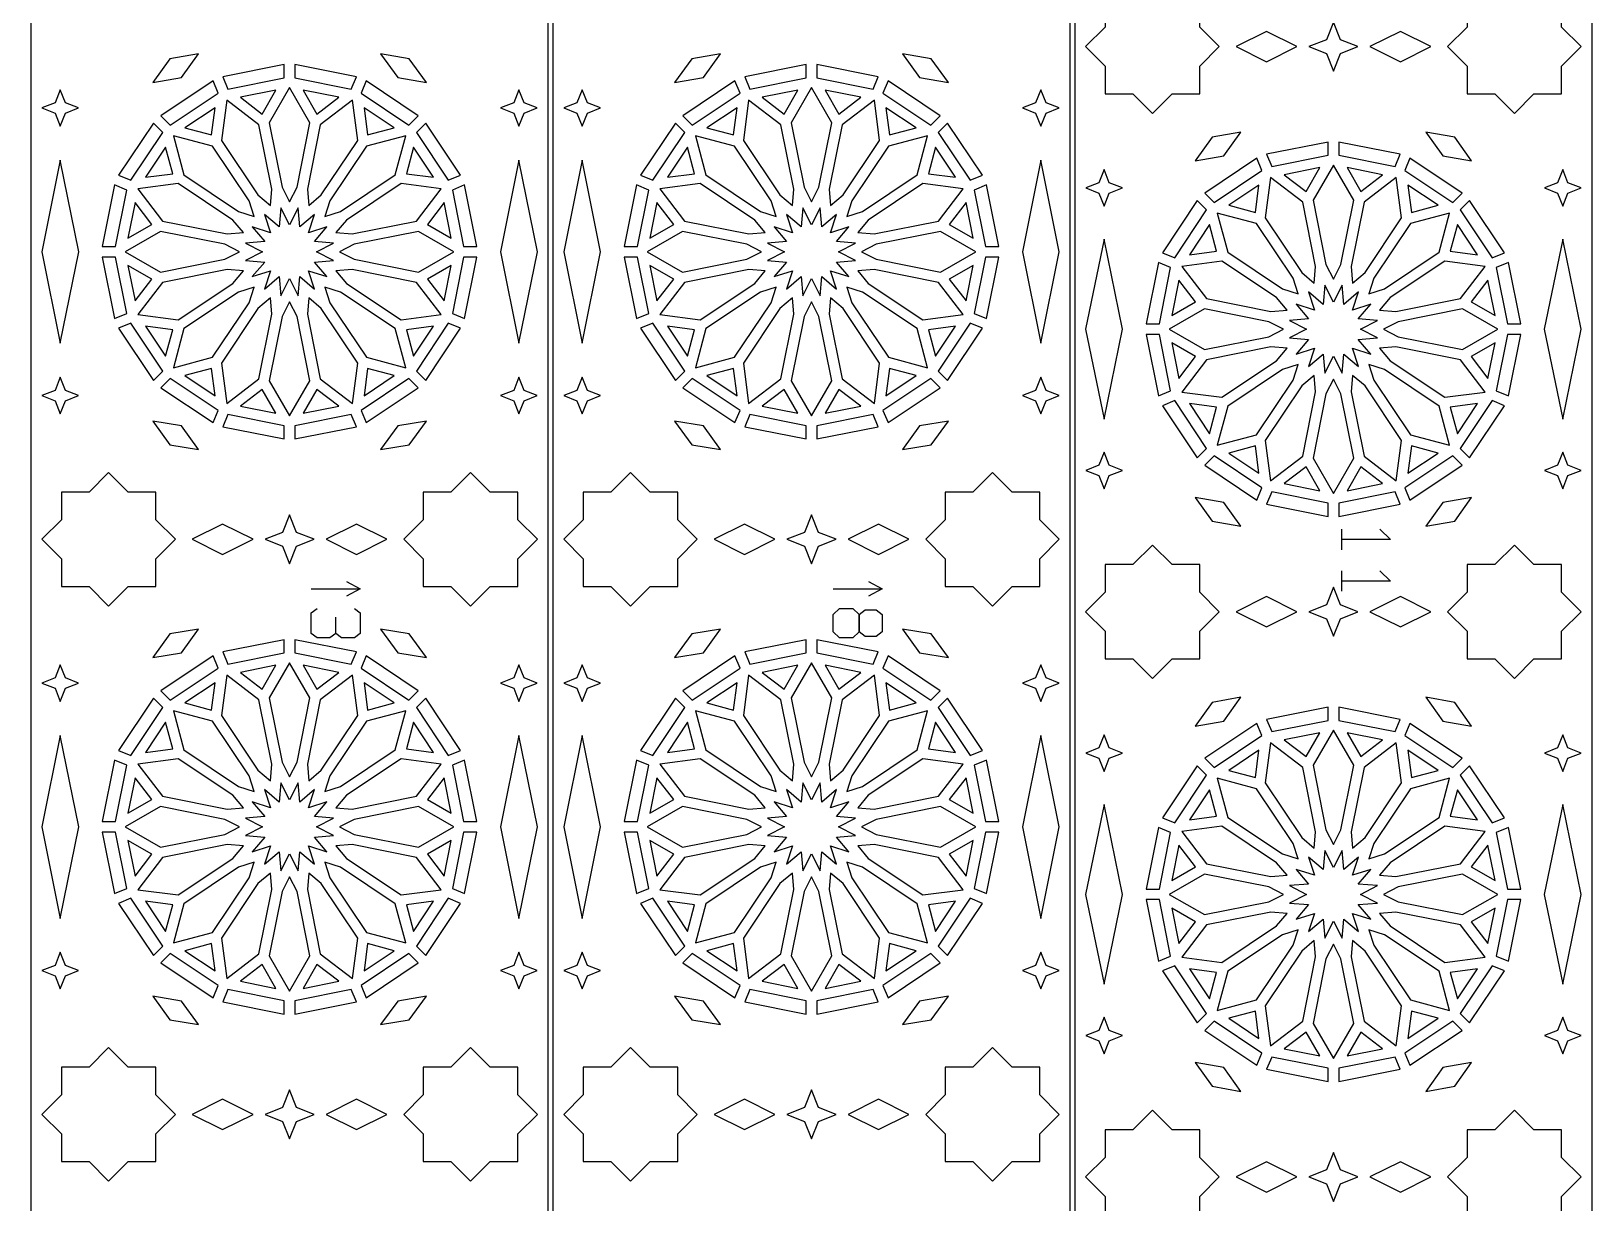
# Model space of a CAD drawing. Header units: millimetres. Extents: x 5 to 1153, y 340 to 2435.
# Drawn here: x 5 to 1153, y 1100 to 1962 of the extents above; entities that cross this region are included whole.
import ezdxf

# ---------------------------------------------------------------- set-up
doc = ezdxf.new("R2010")
doc.units = ezdxf.units.MM
doc.layers.add('CUT', color=1, linetype='CONTINUOUS')
doc.layers.add('ENGRAVE', color=5, linetype='CONTINUOUS')

msp = doc.modelspace()

# ---------------------------------------------------------------- linework, layer by layer
at = {"layer": 'CUT'}
for points in [[(385.16, 2434.99), (385.16, 339.734), (5.01, 719.884), (5.01, 2434.99)], [(769.16, 2434.99), (769.16, 339.734), (389.01, 719.884), (389.01, 2434.99)], [(1153.16, 2434.99), (1153.16, 634.84), (773.01, 634.84), (773.01, 2434.99)], [(844.326, 1916.166), (864.682, 1916.166), (864.682, 1936.522), (879.075, 1950.915), (864.682, 1965.308), (864.682, 1985.664), (844.326, 1985.664), (829.933, 2000.057), (815.54, 1985.664), (795.184, 1985.664), (795.184, 1965.308), (780.791, 1950.915), (795.184, 1936.522), (795.184, 1916.166), (815.54, 1916.166), (829.933, 1901.773)], [(1110.63, 1916.166), (1130.986, 1916.166), (1130.986, 1936.522), (1145.379, 1950.915), (1130.986, 1965.308), (1130.986, 1985.664), (1110.63, 1985.664), (1096.237, 2000.057), (1081.844, 1985.664), (1061.488, 1985.664), (1061.488, 1965.308), (1047.095, 1950.915), (1061.488, 1936.522), (1061.488, 1916.166), (1081.844, 1916.166), (1096.237, 1901.773)], [(968.186, 1945.814), (981.121, 1950.915), (968.186, 1956.016), (963.085, 1968.951), (957.984, 1956.016), (945.049, 1950.915), (957.984, 1945.814), (963.085, 1932.879)], [(891.479, 1950.915), (913.837, 1939.736), (936.195, 1950.915), (913.837, 1962.094)], [(989.975, 1950.915), (1012.333, 1939.736), (1034.691, 1950.915), (1012.333, 1962.094)], [(115.547, 1928.11), (128.143, 1945.49), (106.978, 1941.921), (94.381, 1924.542)], [(274.623, 1928.11), (295.789, 1924.542), (283.192, 1941.921), (262.027, 1945.49)], [(499.547, 1928.11), (512.143, 1945.49), (490.978, 1941.921), (478.381, 1924.542)], [(658.623, 1928.11), (679.789, 1924.542), (667.192, 1941.921), (646.027, 1945.49)], [(191.21, 1937.692), (145.94, 1928.687), (149.668, 1919.688), (191.21, 1927.951)], [(244.23, 1928.687), (198.96, 1937.692), (198.96, 1927.951), (240.502, 1919.688)], [(575.21, 1937.692), (529.94, 1928.687), (533.668, 1919.688), (575.21, 1927.951)], [(628.23, 1928.687), (582.96, 1937.692), (582.96, 1927.951), (624.502, 1919.688)], [(26.365, 1919.224), (22.554, 1909.56), (12.889, 1905.748), (22.554, 1901.937), (26.365, 1892.272), (30.176, 1901.937), (39.841, 1905.748), (30.176, 1909.56)], [(138.78, 1925.721), (100.403, 1900.077), (107.29, 1893.191), (142.508, 1916.722)], [(158.879, 1913.618), (174.916, 1901.313), (185.023, 1918.818)], [(195.085, 1836.708), (200.59, 1847.454), (210.023, 1894.874), (195.085, 1920.746), (180.147, 1894.874), (189.58, 1847.454)], [(205.147, 1918.818), (215.254, 1901.313), (231.291, 1913.618)], [(289.767, 1900.077), (251.39, 1925.721), (247.662, 1916.722), (282.88, 1893.191)], [(363.805, 1919.224), (359.994, 1909.56), (350.329, 1905.748), (359.994, 1901.937), (363.805, 1892.272), (367.616, 1901.937), (377.281, 1905.748), (367.616, 1909.56)], [(410.365, 1919.224), (406.554, 1909.56), (396.889, 1905.748), (406.554, 1901.937), (410.365, 1892.272), (414.176, 1901.937), (423.841, 1905.748), (414.176, 1909.56)], [(522.78, 1925.721), (484.403, 1900.077), (491.29, 1893.191), (526.508, 1916.722)], [(542.879, 1913.618), (558.916, 1901.313), (569.023, 1918.818)], [(579.085, 1836.708), (584.59, 1847.454), (594.023, 1894.874), (579.085, 1920.746), (564.147, 1894.874), (573.58, 1847.454)], [(589.147, 1918.818), (599.254, 1901.313), (615.291, 1913.618)], [(673.767, 1900.077), (635.39, 1925.721), (631.662, 1916.722), (666.88, 1893.191)], [(747.805, 1919.224), (743.994, 1909.56), (734.329, 1905.748), (743.994, 1901.937), (747.805, 1892.272), (751.616, 1901.937), (761.281, 1905.748), (751.616, 1909.56)], [(181.005, 1833.908), (181.978, 1845.943), (172.546, 1893.362), (148.844, 1911.548), (144.945, 1881.929), (171.807, 1841.728)], [(209.165, 1833.908), (218.363, 1841.728), (245.225, 1881.929), (241.326, 1911.548), (217.624, 1893.362), (208.192, 1845.943)], [(565.005, 1833.908), (565.978, 1845.943), (556.546, 1893.362), (532.844, 1911.548), (528.945, 1881.929), (555.807, 1841.728)], [(593.165, 1833.908), (602.363, 1841.728), (629.225, 1881.929), (625.326, 1911.548), (601.624, 1893.362), (592.192, 1845.943)], [(94.923, 1894.597), (69.279, 1856.22), (78.278, 1852.492), (101.809, 1887.71)], [(118.122, 1891.108), (137.648, 1885.876), (140.287, 1905.917)], [(249.883, 1905.917), (252.522, 1885.876), (272.048, 1891.108)], [(320.891, 1856.22), (295.247, 1894.597), (288.361, 1887.71), (311.892, 1852.492)], [(478.923, 1894.597), (453.279, 1856.22), (462.278, 1852.492), (485.809, 1887.71)], [(502.122, 1891.108), (521.648, 1885.876), (524.287, 1905.917)], [(633.883, 1905.917), (636.522, 1885.876), (656.048, 1891.108)], [(704.891, 1856.22), (679.247, 1894.597), (672.361, 1887.71), (695.892, 1852.492)], [(169.068, 1825.932), (165.363, 1837.423), (138.501, 1877.624), (109.644, 1885.356), (117.376, 1856.499), (157.577, 1829.637)], [(221.102, 1825.932), (232.593, 1829.637), (272.794, 1856.499), (280.526, 1885.356), (251.669, 1877.624), (224.807, 1837.423)], [(553.068, 1825.932), (549.363, 1837.423), (522.501, 1877.624), (493.644, 1885.356), (501.376, 1856.499), (541.577, 1829.637)], [(605.102, 1825.932), (616.593, 1829.637), (656.794, 1856.499), (664.526, 1885.356), (635.669, 1877.624), (608.807, 1837.423)], [(895.001, 1887.958), (873.864, 1884.224), (861.405, 1866.747), (882.542, 1870.481)], [(1064.765, 1866.747), (1052.306, 1884.224), (1031.169, 1887.958), (1043.628, 1870.481)], [(89.083, 1854.713), (109.124, 1857.352), (103.892, 1876.878)], [(286.278, 1876.878), (281.046, 1857.352), (301.087, 1854.713)], [(473.083, 1854.713), (493.124, 1857.352), (487.892, 1876.878)], [(670.278, 1876.878), (665.046, 1857.352), (685.087, 1854.713)], [(959.21, 1880.692), (913.94, 1871.687), (917.668, 1862.688), (959.21, 1870.951)], [(1012.23, 1871.687), (966.96, 1880.692), (966.96, 1870.951), (1008.502, 1862.688)], [(12.762, 1799.915), (26.365, 1732.561), (39.968, 1799.915), (26.365, 1867.269)], [(350.202, 1799.915), (363.805, 1732.561), (377.408, 1799.915), (363.805, 1867.269)], [(396.762, 1799.915), (410.365, 1732.561), (423.968, 1799.915), (410.365, 1867.269)], [(734.202, 1799.915), (747.805, 1732.561), (761.408, 1799.915), (747.805, 1867.269)], [(798.176, 1843.104), (807.841, 1846.915), (798.176, 1850.726), (794.365, 1860.391), (790.554, 1850.726), (780.889, 1846.915), (790.554, 1843.104), (794.365, 1833.439)], [(875.29, 1836.191), (910.508, 1859.722), (906.78, 1868.721), (868.403, 1843.077)], [(953.023, 1861.818), (926.879, 1856.618), (942.916, 1844.313)], [(968.59, 1790.454), (978.023, 1837.874), (963.085, 1863.746), (948.147, 1837.874), (957.58, 1790.454), (963.085, 1779.708)], [(999.291, 1856.618), (973.147, 1861.818), (983.254, 1844.313)], [(1057.767, 1843.077), (1019.39, 1868.721), (1015.662, 1859.722), (1050.88, 1836.191)], [(1135.616, 1843.104), (1145.281, 1846.915), (1135.616, 1850.726), (1131.805, 1860.391), (1127.994, 1850.726), (1118.329, 1846.915), (1127.994, 1843.104), (1131.805, 1833.439)], [(66.313, 1849.06), (57.308, 1803.79), (67.049, 1803.79), (75.312, 1845.332)], [(153.272, 1823.193), (113.071, 1850.055), (83.452, 1846.156), (101.638, 1822.454), (149.057, 1813.022), (161.092, 1813.995)], [(229.078, 1813.995), (241.113, 1813.022), (288.532, 1822.454), (306.718, 1846.156), (277.099, 1850.055), (236.898, 1823.193)], [(314.858, 1845.332), (323.121, 1803.79), (332.862, 1803.79), (323.857, 1849.06)], [(450.313, 1849.06), (441.308, 1803.79), (451.049, 1803.79), (459.312, 1845.332)], [(537.272, 1823.193), (497.071, 1850.055), (467.452, 1846.156), (485.638, 1822.454), (533.057, 1813.022), (545.092, 1813.995)], [(613.078, 1813.995), (625.113, 1813.022), (672.532, 1822.454), (690.718, 1846.156), (661.099, 1850.055), (620.898, 1823.193)], [(698.858, 1845.332), (707.121, 1803.79), (716.862, 1803.79), (707.857, 1849.06)], [(908.287, 1848.917), (886.122, 1834.108), (905.648, 1828.876)], [(949.978, 1788.943), (940.546, 1836.362), (916.844, 1854.548), (912.945, 1824.929), (939.807, 1784.728), (949.005, 1776.908)], [(986.363, 1784.728), (1013.225, 1824.929), (1009.326, 1854.548), (985.624, 1836.362), (976.192, 1788.943), (977.165, 1776.908)], [(1017.883, 1848.917), (1020.522, 1828.876), (1040.048, 1834.108)], [(846.278, 1795.492), (869.809, 1830.71), (862.923, 1837.597), (837.279, 1799.22)], [(1088.891, 1799.22), (1063.247, 1837.597), (1056.361, 1830.71), (1079.892, 1795.492)], [(76.182, 1809.977), (93.687, 1820.084), (81.382, 1836.121)], [(188.647, 1832.276), (187.509, 1818.205), (176.753, 1827.35), (181.086, 1813.914), (167.65, 1818.247), (176.795, 1807.491), (162.724, 1806.353), (175.287, 1799.915), (162.724, 1793.477), (176.795, 1792.339), (167.65, 1781.583), (181.086, 1785.916), (176.753, 1772.48), (187.509, 1781.625), (188.647, 1767.554), (195.085, 1780.117), (201.523, 1767.554), (202.661, 1781.625), (213.417, 1772.48), (209.084, 1785.916), (222.52, 1781.583), (213.375, 1792.339), (227.446, 1793.477), (214.883, 1799.915), (227.446, 1806.353), (213.375, 1807.491), (222.52, 1818.247), (209.084, 1813.914), (213.417, 1827.35), (202.661, 1818.205), (201.523, 1832.276), (195.085, 1819.713)], [(308.788, 1836.121), (296.483, 1820.084), (313.988, 1809.977)], [(460.182, 1809.977), (477.687, 1820.084), (465.382, 1836.121)], [(572.647, 1832.276), (571.509, 1818.205), (560.753, 1827.35), (565.086, 1813.914), (551.65, 1818.247), (560.795, 1807.491), (546.724, 1806.353), (559.287, 1799.915), (546.724, 1793.477), (560.795, 1792.339), (551.65, 1781.583), (565.086, 1785.916), (560.753, 1772.48), (571.509, 1781.625), (572.647, 1767.554), (579.085, 1780.117), (585.523, 1767.554), (586.661, 1781.625), (597.417, 1772.48), (593.084, 1785.916), (606.52, 1781.583), (597.375, 1792.339), (611.446, 1793.477), (598.883, 1799.915), (611.446, 1806.353), (597.375, 1807.491), (606.52, 1818.247), (593.084, 1813.914), (597.417, 1827.35), (586.661, 1818.205), (585.523, 1832.276), (579.085, 1819.713)], [(692.788, 1836.121), (680.483, 1820.084), (697.988, 1809.977)], [(933.363, 1780.423), (906.501, 1820.624), (877.644, 1828.356), (885.376, 1799.499), (925.577, 1772.637), (937.068, 1768.932)], [(1000.593, 1772.637), (1040.794, 1799.499), (1048.526, 1828.356), (1019.669, 1820.624), (992.807, 1780.423), (989.102, 1768.932)], [(158.292, 1799.915), (147.546, 1805.42), (100.126, 1814.853), (74.254, 1799.915), (100.126, 1784.977), (147.546, 1794.41)], [(231.878, 1799.915), (242.624, 1794.41), (290.044, 1784.977), (315.916, 1799.915), (290.044, 1814.853), (242.624, 1805.42)], [(542.292, 1799.915), (531.546, 1805.42), (484.126, 1814.853), (458.254, 1799.915), (484.126, 1784.977), (531.546, 1794.41)], [(615.878, 1799.915), (626.624, 1794.41), (674.044, 1784.977), (699.916, 1799.915), (674.044, 1814.853), (626.624, 1805.42)], [(871.892, 1819.878), (857.083, 1797.713), (877.124, 1800.352)], [(1054.278, 1819.878), (1049.046, 1800.352), (1069.087, 1797.713)], [(794.365, 1676.728), (807.968, 1742.915), (794.365, 1809.102), (780.762, 1742.915)], [(1131.805, 1676.728), (1145.408, 1742.915), (1131.805, 1809.102), (1118.202, 1742.915)], [(57.308, 1796.04), (66.313, 1750.77), (75.312, 1754.498), (67.049, 1796.04)], [(323.121, 1796.04), (314.858, 1754.498), (323.857, 1750.77), (332.862, 1796.04)], [(441.308, 1796.04), (450.313, 1750.77), (459.312, 1754.498), (451.049, 1796.04)], [(707.121, 1796.04), (698.858, 1754.498), (707.857, 1750.77), (716.862, 1796.04)], [(835.049, 1746.79), (843.312, 1788.332), (834.313, 1792.06), (825.308, 1746.79)], [(921.272, 1766.193), (881.071, 1793.055), (851.452, 1789.156), (869.638, 1765.454), (917.057, 1756.022), (929.092, 1756.995)], [(1009.113, 1756.022), (1056.532, 1765.454), (1074.718, 1789.156), (1045.099, 1793.055), (1004.898, 1766.193), (997.078, 1756.995)], [(1100.862, 1746.79), (1091.857, 1792.06), (1082.858, 1788.332), (1091.121, 1746.79)], [(93.687, 1779.746), (76.182, 1789.853), (81.382, 1763.709)], [(161.092, 1785.835), (149.057, 1786.808), (101.638, 1777.376), (83.452, 1753.674), (113.071, 1749.775), (153.272, 1776.637)], [(229.078, 1785.835), (236.898, 1776.637), (277.099, 1749.775), (306.718, 1753.674), (288.532, 1777.376), (241.113, 1786.808)], [(313.988, 1789.853), (296.483, 1779.746), (308.788, 1763.709)], [(477.687, 1779.746), (460.182, 1789.853), (465.382, 1763.709)], [(545.092, 1785.835), (533.057, 1786.808), (485.638, 1777.376), (467.452, 1753.674), (497.071, 1749.775), (537.272, 1776.637)], [(613.078, 1785.835), (620.898, 1776.637), (661.099, 1749.775), (690.718, 1753.674), (672.532, 1777.376), (625.113, 1786.808)], [(697.988, 1789.853), (680.483, 1779.746), (692.788, 1763.709)], [(169.068, 1773.898), (157.577, 1770.193), (117.376, 1743.331), (109.644, 1714.474), (138.501, 1722.206), (165.363, 1762.407)], [(221.102, 1773.898), (224.807, 1762.407), (251.669, 1722.206), (280.526, 1714.474), (272.794, 1743.331), (232.593, 1770.193)], [(553.068, 1773.898), (541.577, 1770.193), (501.376, 1743.331), (493.644, 1714.474), (522.501, 1722.206), (549.363, 1762.407)], [(605.102, 1773.898), (608.807, 1762.407), (635.669, 1722.206), (664.526, 1714.474), (656.794, 1743.331), (616.593, 1770.193)], [(849.382, 1779.121), (844.182, 1752.977), (861.687, 1763.084)], [(963.085, 1723.117), (969.523, 1710.554), (970.661, 1724.625), (981.417, 1715.48), (977.084, 1728.916), (990.52, 1724.583), (981.375, 1735.339), (995.446, 1736.477), (982.883, 1742.915), (995.446, 1749.353), (981.375, 1750.491), (990.52, 1761.247), (977.084, 1756.914), (981.417, 1770.35), (970.661, 1761.205), (969.523, 1775.276), (963.085, 1762.713), (956.647, 1775.276), (955.509, 1761.205), (944.753, 1770.35), (949.086, 1756.914), (935.65, 1761.247), (944.795, 1750.491), (930.724, 1749.353), (943.287, 1742.915), (930.724, 1736.477), (944.795, 1735.339), (935.65, 1724.583), (949.086, 1728.916), (944.753, 1715.48), (955.509, 1724.625), (956.647, 1710.554)], [(1076.788, 1779.121), (1064.483, 1763.084), (1081.988, 1752.977)], [(181.005, 1765.922), (171.807, 1758.102), (144.945, 1717.901), (148.844, 1688.282), (172.546, 1706.468), (181.978, 1753.887)], [(195.085, 1763.122), (189.58, 1752.376), (180.147, 1704.956), (195.085, 1679.084), (210.023, 1704.956), (200.59, 1752.376)], [(209.165, 1765.922), (208.192, 1753.887), (217.624, 1706.468), (241.326, 1688.282), (245.225, 1717.901), (218.363, 1758.102)], [(565.005, 1765.922), (555.807, 1758.102), (528.945, 1717.901), (532.844, 1688.282), (556.546, 1706.468), (565.978, 1753.887)], [(579.085, 1763.122), (573.58, 1752.376), (564.147, 1704.956), (579.085, 1679.084), (594.023, 1704.956), (584.59, 1752.376)], [(593.165, 1765.922), (592.192, 1753.887), (601.624, 1706.468), (625.326, 1688.282), (629.225, 1717.901), (602.363, 1758.102)], [(915.546, 1748.42), (868.126, 1757.853), (842.254, 1742.915), (868.126, 1727.977), (915.546, 1737.41), (926.292, 1742.915)], [(1010.624, 1737.41), (1058.044, 1727.977), (1083.916, 1742.915), (1058.044, 1757.853), (1010.624, 1748.42), (999.878, 1742.915)], [(69.279, 1743.61), (94.923, 1705.233), (101.809, 1712.12), (78.278, 1747.338)], [(311.892, 1747.338), (288.361, 1712.12), (295.247, 1705.233), (320.891, 1743.61)], [(453.279, 1743.61), (478.923, 1705.233), (485.809, 1712.12), (462.278, 1747.338)], [(695.892, 1747.338), (672.361, 1712.12), (679.247, 1705.233), (704.891, 1743.61)], [(109.124, 1742.478), (89.083, 1745.117), (103.892, 1722.952)], [(301.087, 1745.117), (281.046, 1742.478), (286.278, 1722.952)], [(493.124, 1742.478), (473.083, 1745.117), (487.892, 1722.952)], [(685.087, 1745.117), (665.046, 1742.478), (670.278, 1722.952)], [(843.312, 1697.498), (835.049, 1739.04), (825.308, 1739.04), (834.313, 1693.77)], [(1091.857, 1693.77), (1100.862, 1739.04), (1091.121, 1739.04), (1082.858, 1697.498)], [(849.382, 1706.709), (861.687, 1722.746), (844.182, 1732.853)], [(929.092, 1728.835), (917.057, 1729.808), (869.638, 1720.376), (851.452, 1696.674), (881.071, 1692.775), (921.272, 1719.637)], [(1004.898, 1719.637), (1045.099, 1692.775), (1074.718, 1696.674), (1056.532, 1720.376), (1009.113, 1729.808), (997.078, 1728.835)], [(1081.988, 1732.853), (1064.483, 1722.746), (1076.788, 1706.709)], [(137.648, 1713.954), (118.122, 1708.722), (140.287, 1693.913)], [(272.048, 1708.722), (252.522, 1713.954), (249.883, 1693.913)], [(521.648, 1713.954), (502.122, 1708.722), (524.287, 1693.913)], [(656.048, 1708.722), (636.522, 1713.954), (633.883, 1693.913)], [(925.577, 1713.193), (885.376, 1686.331), (877.644, 1657.474), (906.501, 1665.206), (933.363, 1705.407), (937.068, 1716.898)], [(992.807, 1705.407), (1019.669, 1665.206), (1048.526, 1657.474), (1040.794, 1686.331), (1000.593, 1713.193), (989.102, 1716.898)], [(26.365, 1707.558), (22.554, 1697.893), (12.889, 1694.082), (22.554, 1690.27), (26.365, 1680.606), (30.176, 1690.27), (39.841, 1694.082), (30.176, 1697.893)], [(100.403, 1699.753), (138.78, 1674.109), (142.508, 1683.108), (107.29, 1706.639)], [(282.88, 1706.639), (247.662, 1683.108), (251.39, 1674.109), (289.767, 1699.753)], [(363.805, 1707.558), (359.994, 1697.893), (350.329, 1694.082), (359.994, 1690.27), (363.805, 1680.606), (367.616, 1690.27), (377.281, 1694.082), (367.616, 1697.893)], [(410.365, 1707.558), (406.554, 1697.893), (396.889, 1694.082), (406.554, 1690.27), (410.365, 1680.606), (414.176, 1690.27), (423.841, 1694.082), (414.176, 1697.893)], [(484.403, 1699.753), (522.78, 1674.109), (526.508, 1683.108), (491.29, 1706.639)], [(666.88, 1706.639), (631.662, 1683.108), (635.39, 1674.109), (673.767, 1699.753)], [(747.805, 1707.558), (743.994, 1697.893), (734.329, 1694.082), (743.994, 1690.27), (747.805, 1680.606), (751.616, 1690.27), (761.281, 1694.082), (751.616, 1697.893)], [(939.807, 1701.102), (912.945, 1660.901), (916.844, 1631.282), (940.546, 1649.468), (949.978, 1696.887), (949.005, 1708.922)], [(957.58, 1695.376), (948.147, 1647.956), (963.085, 1622.084), (978.023, 1647.956), (968.59, 1695.376), (963.085, 1706.122)], [(976.192, 1696.887), (985.624, 1649.468), (1009.326, 1631.282), (1013.225, 1660.901), (986.363, 1701.102), (977.165, 1708.922)], [(174.916, 1698.517), (158.879, 1686.212), (185.023, 1681.012)], [(215.254, 1698.517), (205.147, 1681.012), (231.291, 1686.212)], [(558.916, 1698.517), (542.879, 1686.212), (569.023, 1681.012)], [(599.254, 1698.517), (589.147, 1681.012), (615.291, 1686.212)], [(869.809, 1655.12), (846.278, 1690.338), (837.279, 1686.61), (862.923, 1648.233)], [(871.892, 1665.952), (877.124, 1685.478), (857.083, 1688.117)], [(1069.087, 1688.117), (1049.046, 1685.478), (1054.278, 1665.952)], [(1079.892, 1690.338), (1056.361, 1655.12), (1063.247, 1648.233), (1088.891, 1686.61)], [(191.21, 1671.879), (149.668, 1680.142), (145.94, 1671.143), (191.21, 1662.138)], [(240.502, 1680.142), (198.96, 1671.879), (198.96, 1662.138), (244.23, 1671.143)], [(575.21, 1671.879), (533.668, 1680.142), (529.94, 1671.143), (575.21, 1662.138)], [(624.502, 1680.142), (582.96, 1671.879), (582.96, 1662.138), (628.23, 1671.143)], [(115.547, 1671.72), (94.381, 1675.288), (106.978, 1657.909), (128.143, 1654.34)], [(274.623, 1671.72), (262.027, 1654.34), (283.192, 1657.909), (295.789, 1675.288)], [(499.547, 1671.72), (478.381, 1675.288), (490.978, 1657.909), (512.143, 1654.34)], [(658.623, 1671.72), (646.027, 1654.34), (667.192, 1657.909), (679.789, 1675.288)], [(908.287, 1636.913), (905.648, 1656.954), (886.122, 1651.722)], [(1040.048, 1651.722), (1020.522, 1656.954), (1017.883, 1636.913)], [(798.176, 1635.104), (807.841, 1638.915), (798.176, 1642.726), (794.365, 1652.391), (790.554, 1642.726), (780.889, 1638.915), (790.554, 1635.104), (794.365, 1625.439)], [(910.508, 1626.108), (875.29, 1649.639), (868.403, 1642.753), (906.78, 1617.109)], [(1050.88, 1649.639), (1015.662, 1626.108), (1019.39, 1617.109), (1057.767, 1642.753)], [(1135.616, 1635.104), (1145.281, 1638.915), (1135.616, 1642.726), (1131.805, 1652.391), (1127.994, 1642.726), (1118.329, 1638.915), (1127.994, 1635.104), (1131.805, 1625.439)], [(61.933, 1637.39), (47.54, 1622.997), (27.184, 1622.997), (27.184, 1602.642), (12.791, 1588.248), (27.184, 1573.855), (27.184, 1553.5), (47.54, 1553.5), (61.933, 1539.106), (76.326, 1553.5), (96.682, 1553.5), (96.682, 1573.855), (111.075, 1588.248), (96.682, 1602.642), (96.682, 1622.997), (76.326, 1622.997)], [(328.237, 1637.39), (313.844, 1622.997), (293.488, 1622.997), (293.488, 1602.642), (279.095, 1588.248), (293.488, 1573.855), (293.488, 1553.5), (313.844, 1553.5), (328.237, 1539.106), (342.63, 1553.5), (362.986, 1553.5), (362.986, 1573.855), (377.379, 1588.248), (362.986, 1602.642), (362.986, 1622.997), (342.63, 1622.997)], [(445.933, 1637.39), (431.54, 1622.997), (411.184, 1622.997), (411.184, 1602.642), (396.791, 1588.248), (411.184, 1573.855), (411.184, 1553.5), (431.54, 1553.5), (445.933, 1539.106), (460.326, 1553.5), (480.682, 1553.5), (480.682, 1573.855), (495.075, 1588.248), (480.682, 1602.642), (480.682, 1622.997), (460.326, 1622.997)], [(712.237, 1637.39), (697.844, 1622.997), (677.488, 1622.997), (677.488, 1602.642), (663.095, 1588.248), (677.488, 1573.855), (677.488, 1553.5), (697.844, 1553.5), (712.237, 1539.106), (726.63, 1553.5), (746.986, 1553.5), (746.986, 1573.855), (761.379, 1588.248), (746.986, 1602.642), (746.986, 1622.997), (726.63, 1622.997)], [(953.023, 1624.012), (942.916, 1641.517), (926.879, 1629.212)], [(999.291, 1629.212), (983.254, 1641.517), (973.147, 1624.012)], [(861.405, 1619.083), (873.864, 1601.606), (895.001, 1597.872), (882.542, 1615.349)], [(959.21, 1614.879), (917.668, 1623.142), (913.94, 1614.143), (959.21, 1605.138)], [(1008.502, 1623.142), (966.96, 1614.879), (966.96, 1605.138), (1012.23, 1614.143)], [(1031.169, 1597.872), (1052.306, 1601.606), (1064.765, 1619.083), (1043.628, 1615.349)], [(145.837, 1577.069), (168.195, 1588.248), (145.837, 1599.428), (123.479, 1588.248)], [(195.085, 1606.284), (189.984, 1593.349), (177.049, 1588.248), (189.984, 1583.147), (195.085, 1570.212), (200.186, 1583.147), (213.121, 1588.248), (200.186, 1593.349)], [(244.333, 1577.069), (266.691, 1588.248), (244.333, 1599.428), (221.975, 1588.248)], [(529.837, 1577.069), (552.195, 1588.248), (529.837, 1599.428), (507.479, 1588.248)], [(579.085, 1606.284), (573.984, 1593.349), (561.049, 1588.248), (573.984, 1583.147), (579.085, 1570.212), (584.186, 1583.147), (597.121, 1588.248), (584.186, 1593.349)], [(628.333, 1577.069), (650.691, 1588.248), (628.333, 1599.428), (605.975, 1588.248)], [(844.326, 1500.166), (864.682, 1500.166), (864.682, 1520.522), (879.075, 1534.915), (864.682, 1549.308), (864.682, 1569.664), (844.326, 1569.664), (829.933, 1584.057), (815.54, 1569.664), (795.184, 1569.664), (795.184, 1549.308), (780.791, 1534.915), (795.184, 1520.522), (795.184, 1500.166), (815.54, 1500.166), (829.933, 1485.773)], [(1110.63, 1500.166), (1130.986, 1500.166), (1130.986, 1520.522), (1145.379, 1534.915), (1130.986, 1549.308), (1130.986, 1569.664), (1110.63, 1569.664), (1096.237, 1584.057), (1081.844, 1569.664), (1061.488, 1569.664), (1061.488, 1549.308), (1047.095, 1534.915), (1061.488, 1520.522), (1061.488, 1500.166), (1081.844, 1500.166), (1096.237, 1485.773)], [(968.186, 1529.814), (981.121, 1534.915), (968.186, 1540.016), (963.085, 1552.951), (957.984, 1540.016), (945.049, 1534.915), (957.984, 1529.814), (963.085, 1516.879)], [(891.479, 1534.915), (913.837, 1523.736), (936.195, 1534.915), (913.837, 1546.094)], [(989.975, 1534.915), (1012.333, 1523.736), (1034.691, 1534.915), (1012.333, 1546.094)], [(115.547, 1504.777), (128.143, 1522.156), (106.978, 1518.588), (94.381, 1501.208)], [(274.623, 1504.777), (295.789, 1501.208), (283.192, 1518.588), (262.027, 1522.156)], [(499.547, 1504.777), (512.143, 1522.156), (490.978, 1518.588), (478.381, 1501.208)], [(658.623, 1504.777), (679.789, 1501.208), (667.192, 1518.588), (646.027, 1522.156)], [(191.21, 1514.359), (145.94, 1505.353), (149.668, 1496.355), (191.21, 1504.618)], [(244.23, 1505.353), (198.96, 1514.359), (198.96, 1504.618), (240.502, 1496.355)], [(575.21, 1514.359), (529.94, 1505.353), (533.668, 1496.355), (575.21, 1504.618)], [(628.23, 1505.353), (582.96, 1514.359), (582.96, 1504.618), (624.502, 1496.355)], [(26.365, 1495.891), (22.554, 1486.226), (12.889, 1482.415), (22.554, 1478.604), (26.365, 1468.939), (30.176, 1478.604), (39.841, 1482.415), (30.176, 1486.226)], [(138.78, 1502.388), (100.403, 1476.744), (107.29, 1469.857), (142.508, 1493.388)], [(158.879, 1490.285), (174.916, 1477.979), (185.023, 1495.485)], [(195.085, 1413.375), (200.59, 1424.121), (210.023, 1471.54), (195.085, 1497.413), (180.147, 1471.54), (189.58, 1424.121)], [(205.147, 1495.485), (215.254, 1477.979), (231.291, 1490.285)], [(289.767, 1476.744), (251.39, 1502.388), (247.662, 1493.388), (282.88, 1469.857)], [(363.805, 1495.891), (359.994, 1486.226), (350.329, 1482.415), (359.994, 1478.604), (363.805, 1468.939), (367.616, 1478.604), (377.281, 1482.415), (367.616, 1486.226)], [(410.365, 1495.891), (406.554, 1486.226), (396.889, 1482.415), (406.554, 1478.604), (410.365, 1468.939), (414.176, 1478.604), (423.841, 1482.415), (414.176, 1486.226)], [(522.78, 1502.388), (484.403, 1476.744), (491.29, 1469.857), (526.508, 1493.388)], [(542.879, 1490.285), (558.916, 1477.979), (569.023, 1495.485)], [(579.085, 1413.375), (584.59, 1424.121), (594.023, 1471.54), (579.085, 1497.413), (564.147, 1471.54), (573.58, 1424.121)], [(589.147, 1495.485), (599.254, 1477.979), (615.291, 1490.285)], [(673.767, 1476.744), (635.39, 1502.388), (631.662, 1493.388), (666.88, 1469.857)], [(747.805, 1495.891), (743.994, 1486.226), (734.329, 1482.415), (743.994, 1478.604), (747.805, 1468.939), (751.616, 1478.604), (761.281, 1482.415), (751.616, 1486.226)], [(118.122, 1467.774), (137.648, 1462.543), (140.287, 1482.584)], [(181.005, 1410.575), (181.978, 1422.609), (172.546, 1470.029), (148.844, 1488.215), (144.945, 1458.596), (171.807, 1418.395)], [(209.165, 1410.575), (218.363, 1418.395), (245.225, 1458.596), (241.326, 1488.215), (217.624, 1470.029), (208.192, 1422.609)], [(249.883, 1482.584), (252.522, 1462.543), (272.048, 1467.774)], [(502.122, 1467.774), (521.648, 1462.543), (524.287, 1482.584)], [(565.005, 1410.575), (565.978, 1422.609), (556.546, 1470.029), (532.844, 1488.215), (528.945, 1458.596), (555.807, 1418.395)], [(593.165, 1410.575), (602.363, 1418.395), (629.225, 1458.596), (625.326, 1488.215), (601.624, 1470.029), (592.192, 1422.609)], [(633.883, 1482.584), (636.522, 1462.543), (656.048, 1467.774)], [(94.923, 1471.264), (69.279, 1432.886), (78.278, 1429.159), (101.809, 1464.376)], [(320.891, 1432.886), (295.247, 1471.264), (288.361, 1464.376), (311.892, 1429.159)], [(478.923, 1471.264), (453.279, 1432.886), (462.278, 1429.159), (485.809, 1464.376)], [(704.891, 1432.886), (679.247, 1471.264), (672.361, 1464.376), (695.892, 1429.159)], [(895.001, 1471.958), (873.864, 1468.224), (861.405, 1450.747), (882.542, 1454.481)], [(1064.765, 1450.747), (1052.306, 1468.224), (1031.169, 1471.958), (1043.628, 1454.481)], [(169.068, 1402.599), (165.363, 1414.09), (138.501, 1454.29), (109.644, 1462.022), (117.376, 1433.166), (157.577, 1406.304)], [(221.102, 1402.599), (232.593, 1406.304), (272.794, 1433.166), (280.526, 1462.022), (251.669, 1454.29), (224.807, 1414.09)], [(553.068, 1402.599), (549.363, 1414.09), (522.501, 1454.29), (493.644, 1462.022), (501.376, 1433.166), (541.577, 1406.304)], [(605.102, 1402.599), (616.593, 1406.304), (656.794, 1433.166), (664.526, 1462.022), (635.669, 1454.29), (608.807, 1414.09)], [(959.21, 1464.692), (913.94, 1455.687), (917.668, 1446.688), (959.21, 1454.951)], [(1012.23, 1455.687), (966.96, 1464.692), (966.96, 1454.951), (1008.502, 1446.688)], [(89.083, 1431.38), (109.124, 1434.018), (103.892, 1453.544)], [(286.278, 1453.544), (281.046, 1434.018), (301.087, 1431.38)], [(473.083, 1431.38), (493.124, 1434.018), (487.892, 1453.544)], [(670.278, 1453.544), (665.046, 1434.018), (685.087, 1431.38)], [(875.29, 1420.191), (910.508, 1443.722), (906.78, 1452.721), (868.403, 1427.077)], [(968.59, 1374.454), (978.023, 1421.874), (963.085, 1447.746), (948.147, 1421.874), (957.58, 1374.454), (963.085, 1363.708)], [(1057.767, 1427.077), (1019.39, 1452.721), (1015.662, 1443.722), (1050.88, 1420.191)], [(12.762, 1376.582), (26.365, 1309.227), (39.968, 1376.582), (26.365, 1443.936)], [(350.202, 1376.582), (363.805, 1309.227), (377.408, 1376.582), (363.805, 1443.936)], [(396.762, 1376.582), (410.365, 1309.227), (423.968, 1376.582), (410.365, 1443.936)], [(734.202, 1376.582), (747.805, 1309.227), (761.408, 1376.582), (747.805, 1443.936)], [(798.176, 1427.104), (807.841, 1430.915), (798.176, 1434.726), (794.365, 1444.391), (790.554, 1434.726), (780.889, 1430.915), (790.554, 1427.104), (794.365, 1417.439)], [(949.978, 1372.943), (940.546, 1420.362), (916.844, 1438.548), (912.945, 1408.929), (939.807, 1368.728), (949.005, 1360.908)], [(953.023, 1445.818), (926.879, 1440.618), (942.916, 1428.313)], [(999.291, 1440.618), (973.147, 1445.818), (983.254, 1428.313)], [(986.363, 1368.728), (1013.225, 1408.929), (1009.326, 1438.548), (985.624, 1420.362), (976.192, 1372.943), (977.165, 1360.908)], [(1135.616, 1427.104), (1145.281, 1430.915), (1135.616, 1434.726), (1131.805, 1444.391), (1127.994, 1434.726), (1118.329, 1430.915), (1127.994, 1427.104), (1131.805, 1417.439)], [(66.313, 1425.727), (57.308, 1380.457), (67.049, 1380.457), (75.312, 1421.999)], [(153.272, 1399.86), (113.071, 1426.721), (83.452, 1422.822), (101.638, 1399.12), (149.057, 1389.688), (161.092, 1390.662)], [(229.078, 1390.662), (241.113, 1389.688), (288.532, 1399.12), (306.718, 1422.822), (277.099, 1426.721), (236.898, 1399.86)], [(314.858, 1421.999), (323.121, 1380.457), (332.862, 1380.457), (323.857, 1425.727)], [(450.313, 1425.727), (441.308, 1380.457), (451.049, 1380.457), (459.312, 1421.999)], [(537.272, 1399.86), (497.071, 1426.721), (467.452, 1422.822), (485.638, 1399.12), (533.057, 1389.688), (545.092, 1390.662)], [(613.078, 1390.662), (625.113, 1389.688), (672.532, 1399.12), (690.718, 1422.822), (661.099, 1426.721), (620.898, 1399.86)], [(698.858, 1421.999), (707.121, 1380.457), (716.862, 1380.457), (707.857, 1425.727)], [(908.287, 1432.917), (886.122, 1418.108), (905.648, 1412.876)], [(1017.883, 1432.917), (1020.522, 1412.876), (1040.048, 1418.108)], [(76.182, 1386.644), (93.687, 1396.751), (81.382, 1412.788)], [(308.788, 1412.788), (296.483, 1396.751), (313.988, 1386.644)], [(460.182, 1386.644), (477.687, 1396.751), (465.382, 1412.788)], [(692.788, 1412.788), (680.483, 1396.751), (697.988, 1386.644)], [(846.278, 1379.492), (869.809, 1414.71), (862.923, 1421.597), (837.279, 1383.22)], [(933.363, 1364.423), (906.501, 1404.624), (877.644, 1412.356), (885.376, 1383.499), (925.577, 1356.637), (937.068, 1352.932)], [(1000.593, 1356.637), (1040.794, 1383.499), (1048.526, 1412.356), (1019.669, 1404.624), (992.807, 1364.423), (989.102, 1352.932)], [(1088.891, 1383.22), (1063.247, 1421.597), (1056.361, 1414.71), (1079.892, 1379.492)], [(188.647, 1408.943), (187.509, 1394.872), (176.753, 1404.016), (181.086, 1390.581), (167.65, 1394.913), (176.795, 1384.158), (162.724, 1383.019), (175.287, 1376.582), (162.724, 1370.144), (176.795, 1369.006), (167.65, 1358.25), (181.086, 1362.583), (176.753, 1349.147), (187.509, 1358.291), (188.647, 1344.22), (195.085, 1356.784), (201.523, 1344.22), (202.661, 1358.291), (213.417, 1349.147), (209.084, 1362.583), (222.52, 1358.25), (213.375, 1369.006), (227.446, 1370.144), (214.883, 1376.582), (227.446, 1383.019), (213.375, 1384.158), (222.52, 1394.913), (209.084, 1390.581), (213.417, 1404.016), (202.661, 1394.872), (201.523, 1408.943), (195.085, 1396.38)], [(572.647, 1408.943), (571.509, 1394.872), (560.753, 1404.016), (565.086, 1390.581), (551.65, 1394.913), (560.795, 1384.158), (546.724, 1383.019), (559.287, 1376.582), (546.724, 1370.144), (560.795, 1369.006), (551.65, 1358.25), (565.086, 1362.583), (560.753, 1349.147), (571.509, 1358.291), (572.647, 1344.22), (579.085, 1356.784), (585.523, 1344.22), (586.661, 1358.291), (597.417, 1349.147), (593.084, 1362.583), (606.52, 1358.25), (597.375, 1369.006), (611.446, 1370.144), (598.883, 1376.582), (611.446, 1383.019), (597.375, 1384.158), (606.52, 1394.913), (593.084, 1390.581), (597.417, 1404.016), (586.661, 1394.872), (585.523, 1408.943), (579.085, 1396.38)], [(871.892, 1403.878), (857.083, 1381.713), (877.124, 1384.352)], [(1054.278, 1403.878), (1049.046, 1384.352), (1069.087, 1381.713)], [(158.292, 1376.582), (147.546, 1382.086), (100.126, 1391.519), (74.254, 1376.582), (100.126, 1361.644), (147.546, 1371.077)], [(231.878, 1376.582), (242.624, 1371.077), (290.044, 1361.644), (315.916, 1376.582), (290.044, 1391.519), (242.624, 1382.086)], [(542.292, 1376.582), (531.546, 1382.086), (484.126, 1391.519), (458.254, 1376.582), (484.126, 1361.644), (531.546, 1371.077)], [(615.878, 1376.582), (626.624, 1371.077), (674.044, 1361.644), (699.916, 1376.582), (674.044, 1391.519), (626.624, 1382.086)], [(794.365, 1260.728), (807.968, 1326.915), (794.365, 1393.102), (780.762, 1326.915)], [(1131.805, 1260.728), (1145.408, 1326.915), (1131.805, 1393.102), (1118.202, 1326.915)], [(57.308, 1372.707), (66.313, 1327.437), (75.312, 1331.165), (67.049, 1372.707)], [(93.687, 1356.413), (76.182, 1366.519), (81.382, 1340.375)], [(313.988, 1366.519), (296.483, 1356.413), (308.788, 1340.375)], [(323.121, 1372.707), (314.858, 1331.165), (323.857, 1327.437), (332.862, 1372.707)], [(441.308, 1372.707), (450.313, 1327.437), (459.312, 1331.165), (451.049, 1372.707)], [(477.687, 1356.413), (460.182, 1366.519), (465.382, 1340.375)], [(697.988, 1366.519), (680.483, 1356.413), (692.788, 1340.375)], [(707.121, 1372.707), (698.858, 1331.165), (707.857, 1327.437), (716.862, 1372.707)], [(835.049, 1330.79), (843.312, 1372.332), (834.313, 1376.06), (825.308, 1330.79)], [(921.272, 1350.193), (881.071, 1377.055), (851.452, 1373.156), (869.638, 1349.454), (917.057, 1340.022), (929.092, 1340.995)], [(1009.113, 1340.022), (1056.532, 1349.454), (1074.718, 1373.156), (1045.099, 1377.055), (1004.898, 1350.193), (997.078, 1340.995)], [(1100.862, 1330.79), (1091.857, 1376.06), (1082.858, 1372.332), (1091.121, 1330.79)], [(161.092, 1362.501), (149.057, 1363.475), (101.638, 1354.043), (83.452, 1330.341), (113.071, 1326.442), (153.272, 1353.303)], [(229.078, 1362.501), (236.898, 1353.303), (277.099, 1326.442), (306.718, 1330.341), (288.532, 1354.043), (241.113, 1363.475)], [(545.092, 1362.501), (533.057, 1363.475), (485.638, 1354.043), (467.452, 1330.341), (497.071, 1326.442), (537.272, 1353.303)], [(613.078, 1362.501), (620.898, 1353.303), (661.099, 1326.442), (690.718, 1330.341), (672.532, 1354.043), (625.113, 1363.475)], [(849.382, 1363.121), (844.182, 1336.977), (861.687, 1347.084)], [(963.085, 1307.117), (969.523, 1294.554), (970.661, 1308.625), (981.417, 1299.48), (977.084, 1312.916), (990.52, 1308.583), (981.375, 1319.339), (995.446, 1320.477), (982.883, 1326.915), (995.446, 1333.353), (981.375, 1334.491), (990.52, 1345.247), (977.084, 1340.914), (981.417, 1354.35), (970.661, 1345.205), (969.523, 1359.276), (963.085, 1346.713), (956.647, 1359.276), (955.509, 1345.205), (944.753, 1354.35), (949.086, 1340.914), (935.65, 1345.247), (944.795, 1334.491), (930.724, 1333.353), (943.287, 1326.915), (930.724, 1320.477), (944.795, 1319.339), (935.65, 1308.583), (949.086, 1312.916), (944.753, 1299.48), (955.509, 1308.625), (956.647, 1294.554)], [(1076.788, 1363.121), (1064.483, 1347.084), (1081.988, 1336.977)], [(169.068, 1350.565), (157.577, 1346.859), (117.376, 1319.998), (109.644, 1291.141), (138.501, 1298.873), (165.363, 1339.074)], [(221.102, 1350.565), (224.807, 1339.074), (251.669, 1298.873), (280.526, 1291.141), (272.794, 1319.998), (232.593, 1346.859)], [(553.068, 1350.565), (541.577, 1346.859), (501.376, 1319.998), (493.644, 1291.141), (522.501, 1298.873), (549.363, 1339.074)], [(605.102, 1350.565), (608.807, 1339.074), (635.669, 1298.873), (664.526, 1291.141), (656.794, 1319.998), (616.593, 1346.859)], [(181.005, 1342.589), (171.807, 1334.768), (144.945, 1294.568), (148.844, 1264.949), (172.546, 1283.135), (181.978, 1330.554)], [(195.085, 1339.788), (189.58, 1329.042), (180.147, 1281.623), (195.085, 1255.75), (210.023, 1281.623), (200.59, 1329.042)], [(209.165, 1342.589), (208.192, 1330.554), (217.624, 1283.135), (241.326, 1264.949), (245.225, 1294.568), (218.363, 1334.768)], [(565.005, 1342.589), (555.807, 1334.768), (528.945, 1294.568), (532.844, 1264.949), (556.546, 1283.135), (565.978, 1330.554)], [(579.085, 1339.788), (573.58, 1329.042), (564.147, 1281.623), (579.085, 1255.75), (594.023, 1281.623), (584.59, 1329.042)], [(593.165, 1342.589), (592.192, 1330.554), (601.624, 1283.135), (625.326, 1264.949), (629.225, 1294.568), (602.363, 1334.768)], [(915.546, 1332.42), (868.126, 1341.853), (842.254, 1326.915), (868.126, 1311.977), (915.546, 1321.41), (926.292, 1326.915)], [(1010.624, 1321.41), (1058.044, 1311.977), (1083.916, 1326.915), (1058.044, 1341.853), (1010.624, 1332.42), (999.878, 1326.915)], [(69.279, 1320.277), (94.923, 1281.899), (101.809, 1288.787), (78.278, 1324.004)], [(109.124, 1319.145), (89.083, 1321.783), (103.892, 1299.619)], [(301.087, 1321.783), (281.046, 1319.145), (286.278, 1299.619)], [(311.892, 1324.004), (288.361, 1288.787), (295.247, 1281.899), (320.891, 1320.277)], [(453.279, 1320.277), (478.923, 1281.899), (485.809, 1288.787), (462.278, 1324.004)], [(493.124, 1319.145), (473.083, 1321.783), (487.892, 1299.619)], [(685.087, 1321.783), (665.046, 1319.145), (670.278, 1299.619)], [(695.892, 1324.004), (672.361, 1288.787), (679.247, 1281.899), (704.891, 1320.277)], [(843.312, 1281.498), (835.049, 1323.04), (825.308, 1323.04), (834.313, 1277.77)], [(1091.857, 1277.77), (1100.862, 1323.04), (1091.121, 1323.04), (1082.858, 1281.498)], [(849.382, 1290.709), (861.687, 1306.746), (844.182, 1316.853)], [(929.092, 1312.835), (917.057, 1313.808), (869.638, 1304.376), (851.452, 1280.674), (881.071, 1276.775), (921.272, 1303.637)], [(1004.898, 1303.637), (1045.099, 1276.775), (1074.718, 1280.674), (1056.532, 1304.376), (1009.113, 1313.808), (997.078, 1312.835)], [(1081.988, 1316.853), (1064.483, 1306.746), (1076.788, 1290.709)], [(925.577, 1297.193), (885.376, 1270.331), (877.644, 1241.474), (906.501, 1249.206), (933.363, 1289.407), (937.068, 1300.898)], [(992.807, 1289.407), (1019.669, 1249.206), (1048.526, 1241.474), (1040.794, 1270.331), (1000.593, 1297.193), (989.102, 1300.898)], [(137.648, 1290.621), (118.122, 1285.389), (140.287, 1270.58)], [(272.048, 1285.389), (252.522, 1290.621), (249.883, 1270.58)], [(521.648, 1290.621), (502.122, 1285.389), (524.287, 1270.58)], [(656.048, 1285.389), (636.522, 1290.621), (633.883, 1270.58)], [(939.807, 1285.102), (912.945, 1244.901), (916.844, 1215.282), (940.546, 1233.468), (949.978, 1280.887), (949.005, 1292.922)], [(957.58, 1279.376), (948.147, 1231.956), (963.085, 1206.084), (978.023, 1231.956), (968.59, 1279.376), (963.085, 1290.122)], [(976.192, 1280.887), (985.624, 1233.468), (1009.326, 1215.282), (1013.225, 1244.901), (986.363, 1285.102), (977.165, 1292.922)], [(26.365, 1284.224), (22.554, 1274.56), (12.889, 1270.748), (22.554, 1266.937), (26.365, 1257.272), (30.176, 1266.937), (39.841, 1270.748), (30.176, 1274.56)], [(100.403, 1276.419), (138.78, 1250.775), (142.508, 1259.775), (107.29, 1283.306)], [(174.916, 1275.184), (158.879, 1262.878), (185.023, 1257.678)], [(215.254, 1275.184), (205.147, 1257.678), (231.291, 1262.878)], [(282.88, 1283.306), (247.662, 1259.775), (251.39, 1250.775), (289.767, 1276.419)], [(363.805, 1284.224), (359.994, 1274.56), (350.329, 1270.748), (359.994, 1266.937), (363.805, 1257.272), (367.616, 1266.937), (377.281, 1270.748), (367.616, 1274.56)], [(410.365, 1284.224), (406.554, 1274.56), (396.889, 1270.748), (406.554, 1266.937), (410.365, 1257.272), (414.176, 1266.937), (423.841, 1270.748), (414.176, 1274.56)], [(484.403, 1276.419), (522.78, 1250.775), (526.508, 1259.775), (491.29, 1283.306)], [(558.916, 1275.184), (542.879, 1262.878), (569.023, 1257.678)], [(599.254, 1275.184), (589.147, 1257.678), (615.291, 1262.878)], [(666.88, 1283.306), (631.662, 1259.775), (635.39, 1250.775), (673.767, 1276.419)], [(747.805, 1284.224), (743.994, 1274.56), (734.329, 1270.748), (743.994, 1266.937), (747.805, 1257.272), (751.616, 1266.937), (761.281, 1270.748), (751.616, 1274.56)], [(869.809, 1239.12), (846.278, 1274.338), (837.279, 1270.61), (862.923, 1232.233)], [(871.892, 1249.952), (877.124, 1269.478), (857.083, 1272.117)], [(1069.087, 1272.117), (1049.046, 1269.478), (1054.278, 1249.952)], [(1079.892, 1274.338), (1056.361, 1239.12), (1063.247, 1232.233), (1088.891, 1270.61)], [(115.547, 1248.387), (94.381, 1251.955), (106.978, 1234.575), (128.143, 1231.007)], [(191.21, 1248.545), (149.668, 1256.809), (145.94, 1247.81), (191.21, 1238.805)], [(240.502, 1256.809), (198.96, 1248.545), (198.96, 1238.805), (244.23, 1247.81)], [(274.623, 1248.387), (262.027, 1231.007), (283.192, 1234.575), (295.789, 1251.955)], [(499.547, 1248.387), (478.381, 1251.955), (490.978, 1234.575), (512.143, 1231.007)], [(575.21, 1248.545), (533.668, 1256.809), (529.94, 1247.81), (575.21, 1238.805)], [(624.502, 1256.809), (582.96, 1248.545), (582.96, 1238.805), (628.23, 1247.81)], [(658.623, 1248.387), (646.027, 1231.007), (667.192, 1234.575), (679.789, 1251.955)], [(908.287, 1220.913), (905.648, 1240.954), (886.122, 1235.722)], [(1040.048, 1235.722), (1020.522, 1240.954), (1017.883, 1220.913)], [(798.176, 1219.104), (807.841, 1222.915), (798.176, 1226.726), (794.365, 1236.391), (790.554, 1226.726), (780.889, 1222.915), (790.554, 1219.104), (794.365, 1209.439)], [(910.508, 1210.108), (875.29, 1233.639), (868.403, 1226.753), (906.78, 1201.109)], [(1050.88, 1233.639), (1015.662, 1210.108), (1019.39, 1201.109), (1057.767, 1226.753)], [(1135.616, 1219.104), (1145.281, 1222.915), (1135.616, 1226.726), (1131.805, 1236.391), (1127.994, 1226.726), (1118.329, 1222.915), (1127.994, 1219.104), (1131.805, 1209.439)], [(953.023, 1208.012), (942.916, 1225.517), (926.879, 1213.212)], [(999.291, 1213.212), (983.254, 1225.517), (973.147, 1208.012)], [(61.933, 1214.057), (47.54, 1199.664), (27.184, 1199.664), (27.184, 1179.308), (12.791, 1164.915), (27.184, 1150.522), (27.184, 1130.166), (47.54, 1130.166), (61.933, 1115.773), (76.326, 1130.166), (96.682, 1130.166), (96.682, 1150.522), (111.075, 1164.915), (96.682, 1179.308), (96.682, 1199.664), (76.326, 1199.664)], [(328.237, 1214.057), (313.844, 1199.664), (293.488, 1199.664), (293.488, 1179.308), (279.095, 1164.915), (293.488, 1150.522), (293.488, 1130.166), (313.844, 1130.166), (328.237, 1115.773), (342.63, 1130.166), (362.986, 1130.166), (362.986, 1150.522), (377.379, 1164.915), (362.986, 1179.308), (362.986, 1199.664), (342.63, 1199.664)], [(445.933, 1214.057), (431.54, 1199.664), (411.184, 1199.664), (411.184, 1179.308), (396.791, 1164.915), (411.184, 1150.522), (411.184, 1130.166), (431.54, 1130.166), (445.933, 1115.773), (460.326, 1130.166), (480.682, 1130.166), (480.682, 1150.522), (495.075, 1164.915), (480.682, 1179.308), (480.682, 1199.664), (460.326, 1199.664)], [(712.237, 1214.057), (697.844, 1199.664), (677.488, 1199.664), (677.488, 1179.308), (663.095, 1164.915), (677.488, 1150.522), (677.488, 1130.166), (697.844, 1130.166), (712.237, 1115.773), (726.63, 1130.166), (746.986, 1130.166), (746.986, 1150.522), (761.379, 1164.915), (746.986, 1179.308), (746.986, 1199.664), (726.63, 1199.664)], [(959.21, 1198.879), (917.668, 1207.142), (913.94, 1198.143), (959.21, 1189.138)], [(1008.502, 1207.142), (966.96, 1198.879), (966.96, 1189.138), (1012.23, 1198.143)], [(861.405, 1203.083), (873.864, 1185.606), (895.001, 1181.872), (882.542, 1199.349)], [(1031.169, 1181.872), (1052.306, 1185.606), (1064.765, 1203.083), (1043.628, 1199.349)], [(195.085, 1182.951), (189.984, 1170.016), (177.049, 1164.915), (189.984, 1159.814), (195.085, 1146.879), (200.186, 1159.814), (213.121, 1164.915), (200.186, 1170.016)], [(579.085, 1182.951), (573.984, 1170.016), (561.049, 1164.915), (573.984, 1159.814), (579.085, 1146.879), (584.186, 1159.814), (597.121, 1164.915), (584.186, 1170.016)], [(145.837, 1153.736), (168.195, 1164.915), (145.837, 1176.094), (123.479, 1164.915)], [(244.333, 1153.736), (266.691, 1164.915), (244.333, 1176.094), (221.975, 1164.915)], [(529.837, 1153.736), (552.195, 1164.915), (529.837, 1176.094), (507.479, 1164.915)], [(628.333, 1153.736), (650.691, 1164.915), (628.333, 1176.094), (605.975, 1164.915)], [(844.326, 1084.166), (864.682, 1084.166), (864.682, 1104.522), (879.075, 1118.915), (864.682, 1133.308), (864.682, 1153.664), (844.326, 1153.664), (829.933, 1168.057), (815.54, 1153.664), (795.184, 1153.664), (795.184, 1133.308), (780.791, 1118.915), (795.184, 1104.522), (795.184, 1084.166), (815.54, 1084.166), (829.933, 1069.773)], [(1110.63, 1084.166), (1130.986, 1084.166), (1130.986, 1104.522), (1145.379, 1118.915), (1130.986, 1133.308), (1130.986, 1153.664), (1110.63, 1153.664), (1096.237, 1168.057), (1081.844, 1153.664), (1061.488, 1153.664), (1061.488, 1133.308), (1047.095, 1118.915), (1061.488, 1104.522), (1061.488, 1084.166), (1081.844, 1084.166), (1096.237, 1069.773)], [(968.186, 1113.814), (981.121, 1118.915), (968.186, 1124.016), (963.085, 1136.951), (957.984, 1124.016), (945.049, 1118.915), (957.984, 1113.814), (963.085, 1100.879)], [(891.479, 1118.915), (913.837, 1107.736), (936.195, 1118.915), (913.837, 1130.094)], [(989.975, 1118.915), (1012.333, 1107.736), (1034.691, 1118.915), (1012.333, 1130.094)]]:
    msp.add_lwpolyline(points, close=True, dxfattribs=at)
at = {"layer": 'ENGRAVE'}
for p, q in [((969.085, 1595.695), (969.085, 1580.575)), ((969.085, 1565.095), (969.085, 1549.975)), ((211.085, 1551.715), (247.085, 1551.715)), ((595.085, 1551.715), (631.085, 1551.715))]:
    msp.add_line(p, q, dxfattribs=at)
for points in [[(997.165, 1595.695), (1005.085, 1588.135), (969.085, 1588.135)], [(997.165, 1565.095), (1005.085, 1557.535), (969.085, 1557.535)], [(237.005, 1557.115), (247.085, 1551.715), (237.005, 1546.315)], [(621.005, 1557.115), (631.085, 1551.715), (621.005, 1546.315)], [(229.085, 1518.955), (224.765, 1515.715), (215.405, 1515.715), (211.085, 1518.955), (211.085, 1534.075), (215.405, 1537.315)], [(242.765, 1537.315), (247.085, 1534.075), (247.085, 1518.955), (242.765, 1515.715), (233.405, 1515.715), (229.085, 1518.955), (229.085, 1530.835)]]:
    msp.add_lwpolyline(points, dxfattribs=at)
for points in [[(614.165, 1532.995), (614.165, 1520.035), (609.485, 1515.715), (599.765, 1515.715), (595.085, 1520.035), (595.085, 1532.995), (599.765, 1537.315), (609.485, 1537.315)], [(631.085, 1532.995), (631.085, 1520.035), (626.765, 1516.795), (618.485, 1516.795), (614.165, 1520.035), (614.165, 1532.995), (618.485, 1536.235), (626.765, 1536.235)]]:
    msp.add_lwpolyline(points, close=True, dxfattribs=at)

doc.saveas('drawing.dxf')
